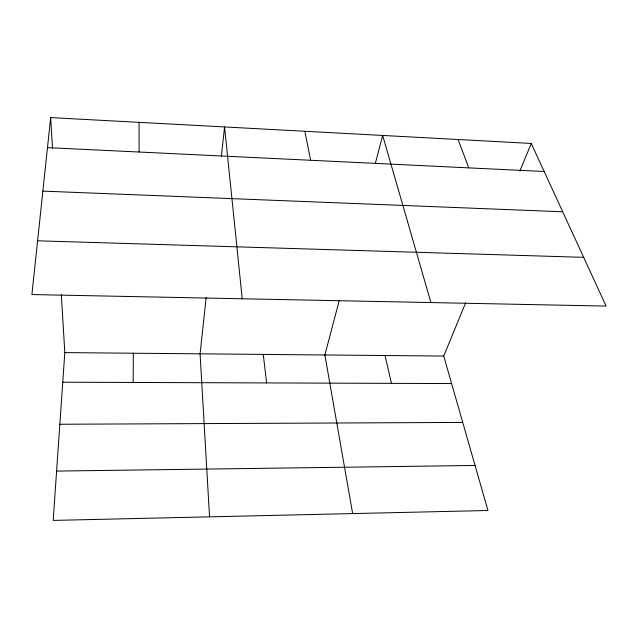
<?xml version="1.0" encoding="UTF-8"?>
<svg xmlns="http://www.w3.org/2000/svg" width="638" height="638" viewBox="0 0 638 638"><rect width="100%" height="100%" fill="white"/><g stroke="black" fill="none" stroke-linecap="round" stroke-linejoin="round"><path stroke-width="0.96" d="M133.198 382.457L133.334 353.221M61.32 294.596L64.813 352.599L53.185 520.409L487.95 510.496L443.729 356.06L465.612 302.891M50.657 117.591L31.9 294.549L606.1 306.081L531.255 143.446L50.657 117.591L52.515 148.383M206.138 297.747L200.093 353.835L209.543 516.844M221.354 156.541L224.552 126.946L242.233 298.775M339.241 300.434L324.886 354.975L352.654 513.582M375.327 163.336L382.672 135.455L430.937 302.564M519.93 170.952L531.255 143.446M56.607 471.091L475.055 465.469M59.844 424.254L462.733 422.428M62.755 382.21L451.6 383.566M64.813 352.599L443.729 356.06M37.602 240.797L583.666 257.337M42.866 191.121L562.708 211.784M47.475 147.625L544.158 171.494M458.1 139.507L468.77 167.866M385.025 355.526L391.461 383.358M304.86 131.268L310.594 160.266M263.263 354.409L266.604 382.92M139.068 122.344L139.092 152.027"/></g></svg>
